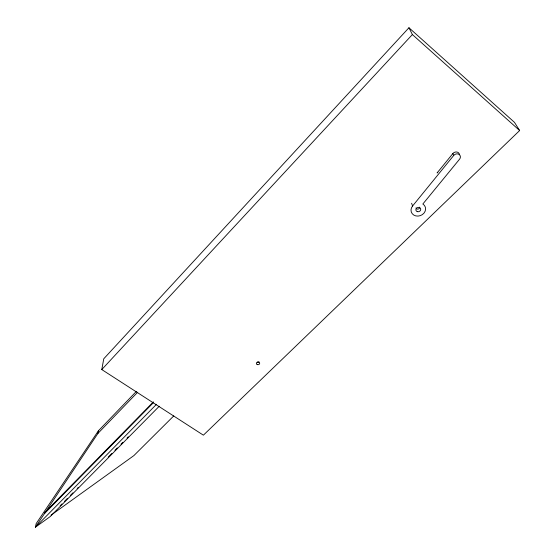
<?xml version="1.0" encoding="UTF-8"?>
<svg xmlns="http://www.w3.org/2000/svg" width="555" height="555" viewBox="0 0 555 555"><rect width="100%" height="100%" fill="white"/><g stroke="black" fill="none" stroke-linecap="round" stroke-linejoin="round"><path stroke-width="0.83" d="M98.408 430.791L36.186 523.58L35.353 527.25L97.964 433.372L98.408 430.791L136.308 391.455M101.787 369.568L103.764 358.787L408.945 27.75L514.464 122.343L519.646 130.536L203.387 435.175L101.787 369.568L412.379 34.563L408.945 27.75M459.491 154.713A3.871 3.351 -28.6 0 0 456.848 152.028A3.871 3.351 -28.6 0 0 452.845 153.589L437.097 172.959A3.809 3.302 -26 0 1 437.805 172.279M412.559 206.016L453.712 155.462A3.885 3.365 -28.4 0 1 459.027 154.394A3.885 3.365 -28.4 0 1 459.54 159.216L422.848 204.011A7.437 6.424 -21.7 0 1 424.034 213.078A7.437 6.424 -21.7 0 1 413.78 215.076A7.437 6.424 -21.7 0 1 412.559 206.016L411.623 203.276M97.964 433.372L137.661 392.232M44.865 512.452L153.402 401.889M44.657 513.403L153.319 402.763M156.468 404.331L35.353 527.25L50.193 516.58L159.25 406.253M60.134 505.778L61.959 503.933M64.394 501.463L67.433 498.383M70.478 495.303L72.913 492.84M77.173 488.532L78.387 487.297M108.204 457.119L111.86 453.421M114.899 450.341L117.334 447.878M120.983 444.18L122.815 442.335M127.074 438.02L128.288 436.792M173.75 415.917L133.88 455.599L51.095 515.13M412.379 34.563L519.646 130.536M452.845 153.589L453.712 155.462M259.025 361.874A1.637 1.346 -2.2 0 1 257.423 362.158M419.642 207.14A1.852 1.603 -21.8 0 1 418.033 209.082A1.852 1.603 -21.8 0 1 416.028 207.82M257.138 364.482A1.644 1.353 -2.1 0 0 259.678 363.407A1.644 1.353 -2.1 0 0 257.312 362.144A1.644 1.353 -2.1 0 0 257.138 364.482M417.332 211.649A2.477 2.144 -21.7 0 0 420.725 209.089A2.477 2.144 -21.7 0 0 416.854 207.945A2.477 2.144 -21.7 0 0 417.332 211.649"/></g></svg>
